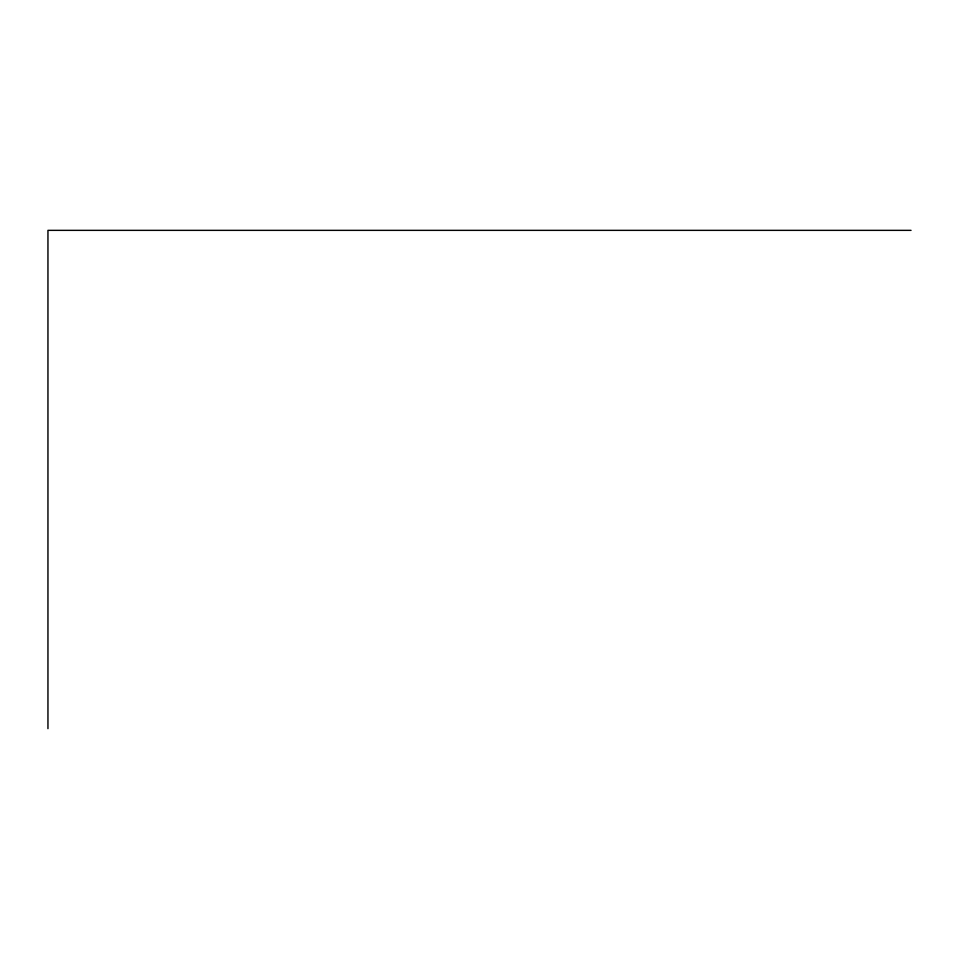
<?xml version="1.0" encoding="UTF-8"?>
<svg xmlns="http://www.w3.org/2000/svg" width="959" height="959" viewBox="0 0 959 959"><rect width="100%" height="100%" fill="white"/><g stroke="black" fill="none" stroke-linecap="round" stroke-linejoin="round"><path stroke-width="1.44" d="M911.05 230.352L47.95 230.352L47.95 728.648"/></g></svg>
